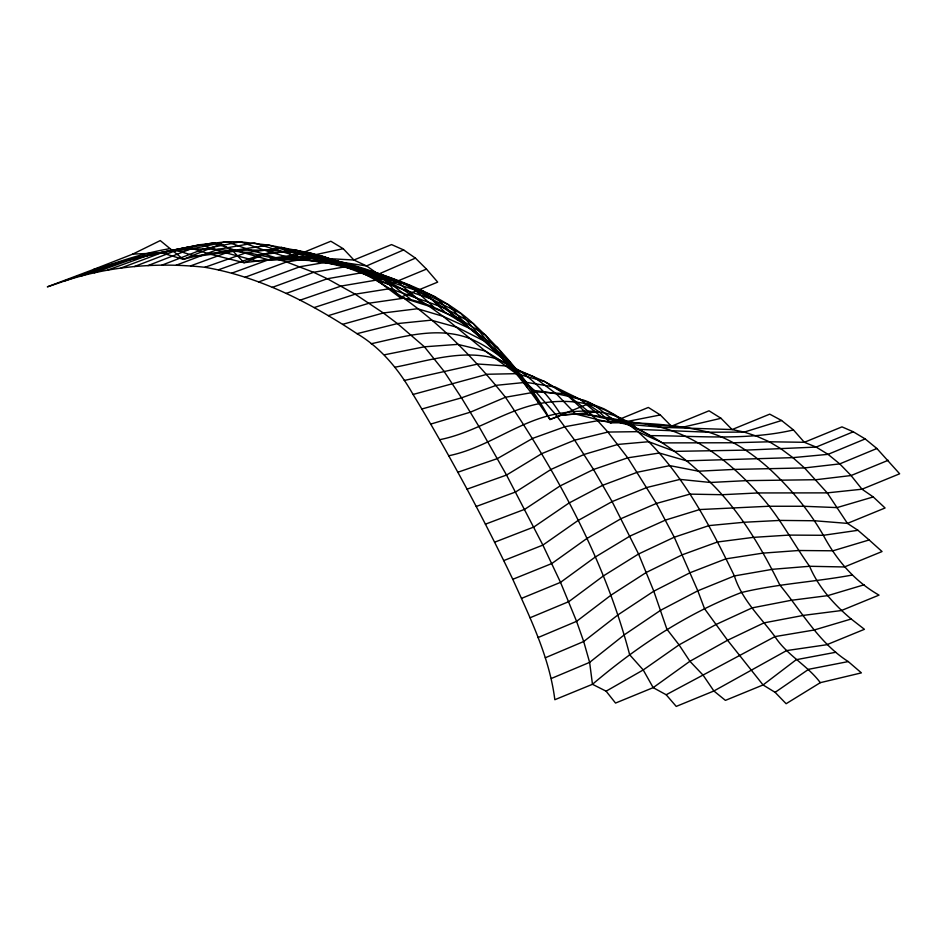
<?xml version="1.0" encoding="UTF-8"?>
<svg xmlns="http://www.w3.org/2000/svg" width="947" height="947" viewBox="0 0 947 947"><rect width="100%" height="100%" fill="white"/><g stroke="black" fill="none" stroke-linecap="round" stroke-linejoin="round"><path stroke-width="1.42" d="M775.108 692.34L808.62 669.304L848.252 661.574L861.403 672.879L820.315 682.669L786.128 703.716L775.108 692.34L763.057 684.953L727.568 640.267L704.532 608.708L697.809 590.81L674.276 537.209L656.389 503.449L627.731 457.827L607.891 432.057L597.652 420.717L587.27 410.548L566.093 393.751L544.336 381.381L511.049 366.963L485.124 350.935L443.101 316.334L429.027 306.165L401.066 288.48L387.252 280.999L360.144 268.747L322.288 256.235L309.219 252.766L268.889 245.166L240.443 241.816L226.724 241.722L200.622 244.634L137.007 257.513L93.564 269.445L47.35 286.846C88.059 273.553 127.573 255.654 170.081 248.635L183.327 259.348C247.771 241.461 316.026 251.286 378.125 273.34C412.182 285.083 446.439 298.814 473.299 323.614C503.259 351.609 530.675 383.215 549.982 419.521L561.192 415.295L599.037 411.756L610.697 422.871C643.415 422.303 676.785 424.54 708.64 432.234C731.593 439.301 751.8 452.926 769.509 468.883C790.437 488.321 809.164 510.469 823.345 535.292C836.438 559.831 854.596 581.28 879.005 595.118L841.362 610.543L803.814 615.325L763.98 622.877L727.568 640.267L689.901 661.278L653.181 687.64L615.538 703.065L606.104 691.18L592.467 684.29L554.835 699.715C549.461 657.135 530.213 618.012 512.777 579.304C498.24 548.905 482.923 518.885 467.049 489.161C449.766 457.2 431.974 425.499 413.07 394.461C399.232 370.194 381.345 348.034 357.007 333.675C310.77 303.04 260.034 276.761 204.883 267.291C157.912 262.13 109.686 266.048 64.739 280.975M606.104 691.18L643.226 669.955L679.058 644.871L716.003 624.511L752.131 607.879L790.911 600.351L827.737 595.639L864.209 584.761M666.179 694.755L774.954 636.609L814.148 630.015L851.199 619.007L864.433 629.305L826.79 644.729L786.59 650.589L713.884 690.99L676.241 706.415L666.179 694.755L653.181 687.64L643.226 669.955L629.66 654.756C605.441 562.092 558.848 476.234 505.461 397.255C457.105 337.085 396.994 280.714 322.288 256.235L286.574 261.964L245.155 277.222M93.564 269.445L132.793 254.092L160.256 240.585L170.081 248.635M94.227 272.807L137.007 257.513L200.622 244.634L222.77 251.997L256.163 260.91L268.948 259.916L296.02 259.738L310.332 260.591L345.679 265.065L373.663 277.802L400.048 297.536L437.68 282.123L426.481 269.102L415.437 258.117L378.35 274.216L332.101 260.863L318.535 258.069L293.203 256.661L244.03 262.698L210.009 254.127L187.991 247.203L150.407 254.494L107.792 270.037M415.437 258.117L403.635 249.937L366.56 265.929L332.101 260.863L296.02 259.738L263.538 249.89L240.443 241.816L203.783 248.943L189.921 249.274L163.369 252.091L121.05 267.989M545.318 657.763L583.695 641.521L618.332 614.615L653.797 591.188L690.079 572.722L725.781 558.884L762.678 553.155L798.688 550.503L832.946 550.799L869.145 539.956L882.048 551.545L844.404 566.969L809.578 566.282L772.622 569.289L734.387 575.93L697.809 590.81L660.769 610.199L624.665 634.561L589.626 662.367L551.414 678.443M538.014 637.568L576.581 621.339L611.182 595.036L646.351 572.414L682.242 554.8L717.388 542.015L753.291 537.375L789.029 535.091L823.345 535.292L857.97 530.308L869.145 539.956M530.083 617.752L568.851 601.605L603.547 575.823L638.562 553.995L674.276 537.209L709.019 525.597L744.141 522.259L779.985 520.412L814.74 520.767L847.447 523.395L885.078 507.983L873.252 496.938L862.007 489.208L851.069 475.536L839.752 463.888L828.057 454.347L816.148 447.079L804.346 442.296L769.343 441.787L733.759 442.758L662.687 442.9L637.84 431.666L626.642 422.693L615.278 415.058L603.772 408.737L566.093 393.751L535.919 391.916L505.461 397.255L470.339 412.182L430.707 424.102M512.777 579.304L551.817 563.536L586.678 538.63L621.22 518.565L656.389 503.449L689.972 494.121L722.194 494.713L757.92 492.949L827.24 492.878L862.007 489.208L899.65 473.796L876.886 448.499L865.191 438.935L828.057 454.347L792.852 457.638L686.563 460.834L659.372 453.033L627.731 457.827L593.52 469.487L559.926 486.024L524.756 509.297L485.42 524.176M876.886 448.499L839.752 463.888L804.524 467.936L734.363 469.404L698.531 471.204L669.789 465.628L637.438 472.21L602.848 485.231L568.91 503.082L533.848 527.017L494.594 542.217M426.481 269.102L389.347 284.467L359.351 270.724L325.129 262.295L268.889 245.166L232.477 250.576L190.536 265.906M865.191 438.935L853.306 431.796L816.148 447.079L745.691 450.121L674.643 451.376L648.719 441.716L637.84 431.666L607.891 432.057L574.64 440.166L541.862 453.589L506.538 475.051L467.049 489.161M521.596 598.35L560.517 582.358L595.284 557.025L630.063 536.038L665.469 520.081L699.608 509.557L768.952 506.254L803.648 506.266L837.006 507.604L873.252 496.938M888.227 460.289L851.069 475.536L815.983 479.715L746.236 480.638L710.451 482.473L679.993 479.395L646.99 487.456L612.105 501.602L577.848 520.637L542.88 545.093L503.733 560.6M147.981 265.598L189.921 249.274L226.724 241.722L249.404 249.795L282.088 259.596L318.535 258.069L353.906 260.011L366.56 265.929L378.35 274.216L389.347 284.467L400.048 297.536C467.25 308.189 514.15 366.24 549.982 419.521L587.625 404.109L599.037 411.756M161.901 265.16L203.783 248.943L217.988 249.369L246.918 252.494L273.352 258.046L286.574 261.964L313.564 272.31L327.307 278.749L355.161 294.186L383.322 312.972L397.409 323.59L424.41 346.803L443.883 371.094L461.497 397.835L479.289 427.109L506.538 475.051L542.88 545.093L560.517 582.358L576.581 621.339L583.695 641.521L589.626 662.367L592.467 684.29C637.106 646.41 686.421 613.739 741.241 592.573C777.653 583.778 815.118 581.908 851.886 575.101M134.391 266.533L176.497 250.339L213.501 242.74L235.898 250.529L268.948 259.916L305.751 256.803L343.205 248.682L353.906 260.011L391.549 244.586L403.635 249.937M176.118 265.243L217.988 249.369L254.518 242.988L310.332 260.591L352.71 266.876L378.125 273.34L409.933 285.544L433.643 306.887M258.685 281.957L299.986 266.711L335.558 260.674L391.17 278.134L435.466 296.908L457.721 320.11M476.234 506.479L515.653 491.967L550.905 469.499L584.121 454.442L617.894 444.427L648.719 441.716C686.303 479.963 711.197 528.154 734.387 575.93C741.785 599.7 760.465 617.089 774.954 636.609C786.898 655.194 807.306 665.173 820.315 682.669M272.369 287.355L313.564 272.31L349.005 266.131L404.369 283.982L431.051 298.885L457.815 317.991L484.308 341.062L511.049 366.963L533.066 390.365C549 392.141 564.874 395.006 580.298 399.433C598.303 402.38 607.654 421.462 625.825 424.043C658.212 436.579 685.9 458.324 710.451 482.473C740.163 511.605 761.589 548.029 779.843 585.045C801.624 611.36 818.776 642.776 848.252 661.574M231.755 273.162L273.352 258.046L309.219 252.766L365.282 269.599L397.314 281.78L409.933 285.544M286.183 293.428L327.307 278.749L362.594 272.606L417.674 290.907L448.203 304.543L469.712 328.562M218.437 269.8L260.236 254.932L296.316 250.138L352.71 266.876L384.991 279.27L397.314 281.78L421.687 302.14M80.353 276.287L123.584 261.076L174.721 249.842L196.029 256.412L233.305 251.417L244.03 262.698L281.673 247.274L293.203 256.661L330.846 241.236L343.205 248.682M204.883 267.291L246.918 252.494L283.295 247.972L340.447 265.03L373.663 277.802L384.991 279.27L410.015 298.743M300.128 300.163L341.18 286.041L376.279 280.111L431.051 298.885L460.846 313.457L481.632 338.197M457.851 472.245L497.4 458.585L532.759 438.331L565.016 426.718L597.652 420.717L626.642 422.693L650.293 435.644C698.046 435.821 746.485 440.84 793.468 429.95L804.346 442.296L841.978 426.872L853.306 431.796M448.712 455.756C486.9 448.026 517.311 421.9 555.356 414.159C584.595 408.725 614.437 408.713 638.006 429.358L708.64 432.234L744.212 432.092L781.595 420.515L793.468 429.95M314.203 307.562L355.161 294.186L390.022 288.646L444.451 307.929L473.299 323.614L493.399 348.97M439.668 439.692C477.039 432.365 507.876 407.885 545.673 402.546C574.142 398.77 604.269 403.836 625.825 424.043L661.018 427.31L732.102 429.559L744.212 432.092L756.606 436.165L769.343 441.787L781.086 448.89L792.852 457.638L804.524 467.936L827.24 492.878L847.447 523.395L857.97 530.308M328.372 315.623L369.223 303.158L403.777 298.198L429.027 306.165L457.815 317.991L485.503 334.954L504.988 360.819M421.853 409.009L461.497 397.835L496.358 385.311L526.141 382.316L555.321 387.098L580.298 399.433L601.096 416.68L613.384 419.852L648.352 424.516L683.604 427.014L721.01 418.302L732.102 429.559L769.745 414.147L781.595 420.515M342.66 324.324L383.322 312.972L417.509 308.734L443.101 316.334L471.109 329.047L497.424 347.407L516.352 373.686M413.07 394.461L487.172 374.254L516.233 373.674L544.336 381.381L568.283 396.177L588.194 414.762L622.842 422.326L660.331 414.952L671.399 426.221L709.031 410.797L721.01 418.302M357.007 333.675L397.409 323.59L431.157 320.169L457.188 327.331L484.308 341.062L509.048 360.866L527.467 387.524M404.239 380.481L477.904 364.015L506.254 365.956L533.362 376.598L556.434 393.928L575.717 414.088L610.697 422.871L648.328 407.447L660.331 414.952M371.212 343.749C403.836 336.587 438.71 325.875 471.251 339.073C500.158 352.083 523.62 374.538 538.476 402.487M394.958 367.211C428.08 360.831 462.16 349.088 495.849 358.582C523.715 369.152 545.721 390.176 561.192 415.295C586.394 411.4 611.253 419.201 635.97 422.859M384.482 354.794L424.41 346.803L457.803 344.377L485.124 350.935L516.233 373.674L535.919 391.916L555.356 414.159L574.64 440.166L593.52 469.487L612.105 501.602L638.562 553.995L653.797 591.188L666.877 629.163L679.058 644.871L689.901 661.278L703.136 675.211L713.884 690.99L725.414 700.378L763.057 684.953L796.249 659.692L835.751 652.27M132.793 254.092L161.878 252.896L183.327 259.348L220.959 243.935L233.305 251.417M648.352 424.516C692.186 432.104 728.835 460.656 757.92 492.949C778.612 514.896 792.154 541.921 809.578 566.282C818.374 587.187 834.011 604.529 851.199 619.007M422.682 290.575L445.67 312.877"/></g></svg>
